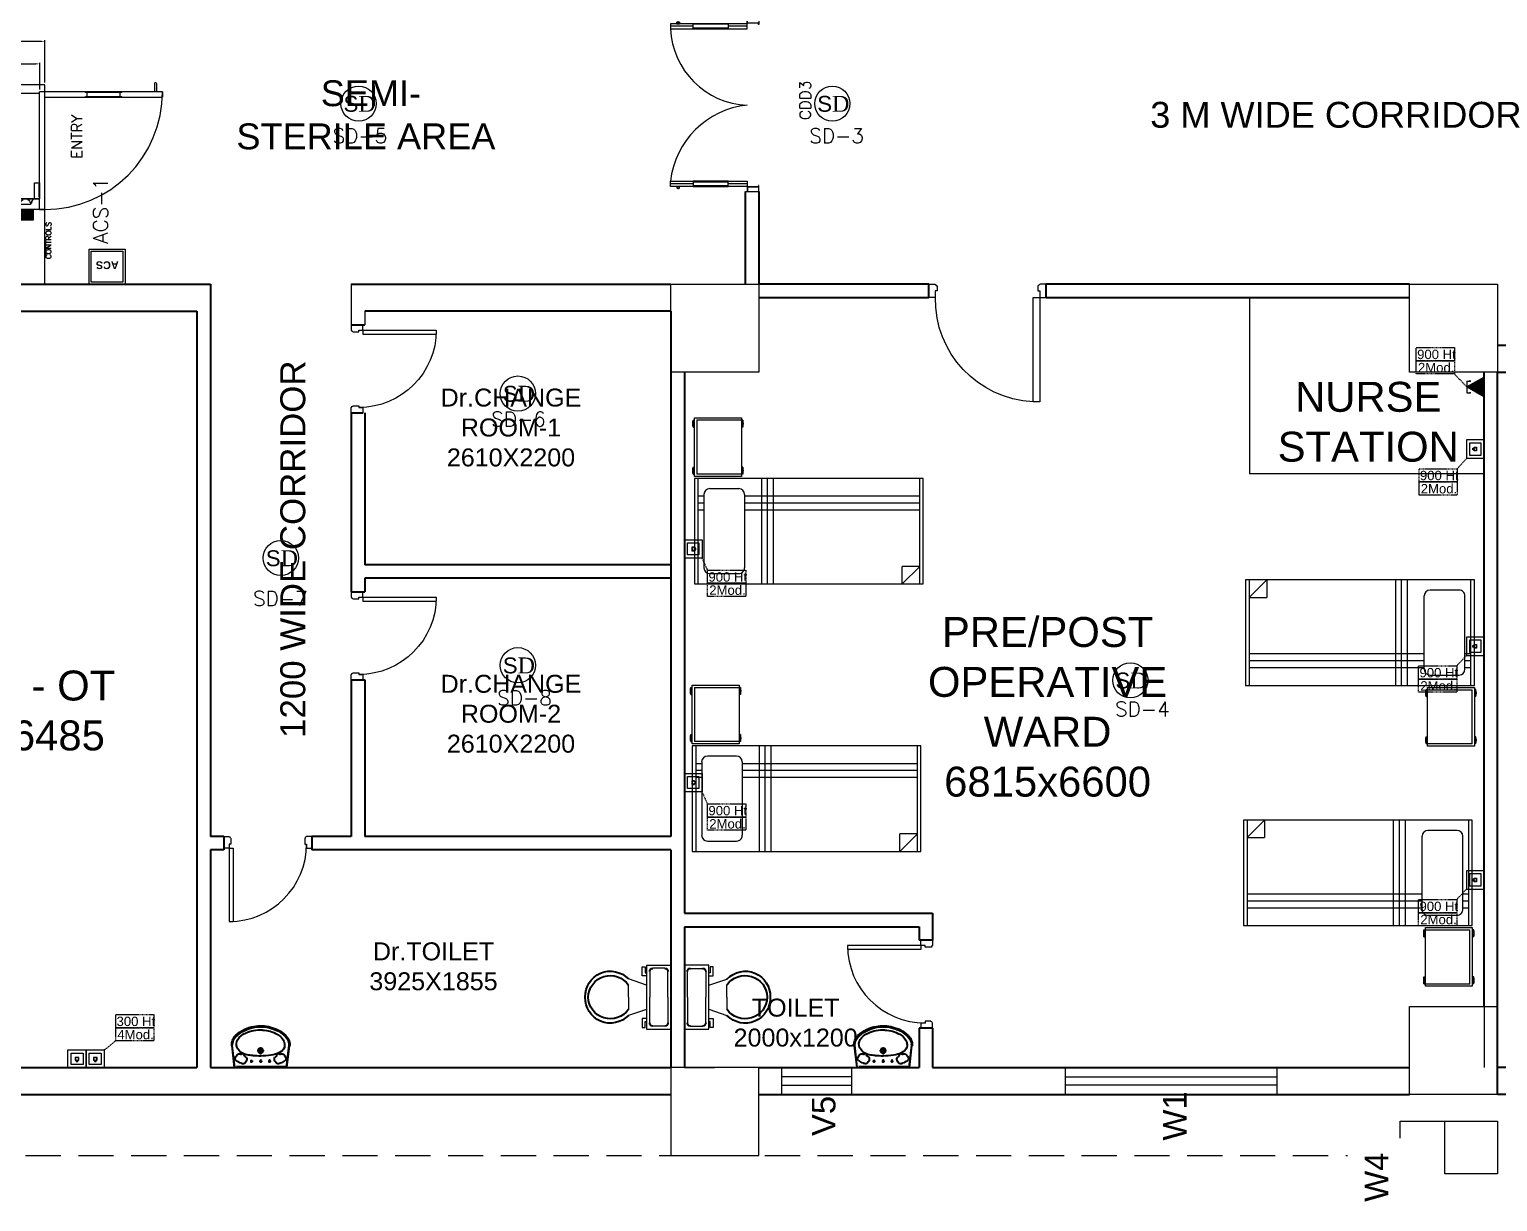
# Model space of a CAD drawing. Extents: x 3550807 to 4078732, y -628171 to -515859.
# Drawn here: x 3727909 to 3740422, y -539546 to -529556 of the extents above; entities that cross this region are included whole.
import ezdxf
from ezdxf.enums import TextEntityAlignment as Align

# ---------------------------------------------------------------- set-up
doc = ezdxf.new("R2010")
doc.units = 0
doc.header["$LTSCALE"] = 6
doc.header["$MEASUREMENT"] = 0
for name, pattern in [('1', [0]), ('CONTINU', [0]), ('DASHED2', [0.375, 0.25, -0.125]), ('HIDDEN', [0.375, 0.25, -0.125])]:
    doc.linetypes.add(name, pattern=pattern)
doc.layers.get('0').update_dxf_attribs({"linetype": 'CONTINUOUS'})
doc.layers.get('Defpoints').update_dxf_attribs({"linetype": 'CONTINUOUS'})
for name, color, linetype, lineweight in [('1200 Door', 144, 'CONTINUOUS', 5), ('Double Leaf Door', 4, 'CONTINUOUS', 18), ('FA-BELOW SMOKE DERECTOR', 1, 'CONTINUOUS', 25), ('WALL', 10, 'CONTINUOUS', 35)]:
    doc.layers.add(name, color=color, linetype=linetype, lineweight=lineweight)
for name, color, linetype in [('AIR SHOWER', 7, 'CONTINUOUS'), ('Chajja', 7, 'CONTINUOUS'), ('COL', 5, 'CONTINUOUS'), ('DIM', 7, 'CONTINUOUS'), ('DOOR', 44, 'CONTINUOUS'), ('ELE-TEL POINT', 4, 'CONTINUOUS'), ('ELE.LAN POINT', 3, 'CONTINUOUS'), ('FA-FIRE TEXT', 7, 'CONTINUOUS'), ('furniture', 33, 'CONTINUOUS'), ('JOINERY', 7, 'CONTINUOUS'), ('LV-ACS', 30, 'CONTINUOUS'), ('TEXT', 5, 'CONTINUOUS'), ('Window', 161, 'CONTINUOUS')]:
    doc.layers.add(name, color=color, linetype=linetype)
doc.layers.add('CFT_LOOPING', color=7, linetype='1', lineweight=0, true_color=0xd6d600)
doc.styles.add('ARIAL', font='arial.ttf')
doc.styles.add('PDF Times New Roman', font='times.ttf')
doc.styles.add('ROMANS', font='romans.shx')
doc.styles.get("Standard").update_dxf_attribs({"font": 'SIMPLEX'})
doc.dimstyles.new('BIGDFD', dxfattribs={"dimtxt": 8, "dimasz": 4, "dimexe": 1, "dimexo": 2, "dimtad": 1, "dimlfac": 10, "dimtxsty": 'Standard', "dimcen": 2.5, "dimclrd": 5, "dimclre": 3, "dimclrt": 1, "dimadec": 0, "dimazin": 0, "dimtfac": 1, "dimtmove": 0, "dimatfit": 3, "dimfxl": 0, "dimarcsym": 0})
doc.dimstyles.new('BIGDFD$0', dxfattribs={"dimtxt": 8, "dimasz": 4, "dimexe": 1, "dimexo": 2, "dimtad": 1, "dimlfac": 10, "dimtxsty": 'Standard', "dimcen": 2.5, "dimclrd": 5, "dimclre": 3, "dimclrt": 1, "dimadec": 0, "dimazin": 0, "dimtfac": 1, "dimtmove": 0, "dimatfit": 3, "dimfxl": 0, "dimarcsym": 0})

# ---------------------------------------------------------------- blocks, each defined once
blk = doc.blocks.new('1000')
at = {"layer": 'DOOR', "color": 8}
for p, q in [((0, -111, 0), (0, 0)), ((0, 0), (55, 0, 0)), ((945, 0, 0), (945, -2, 0)), ((1000, 0), (945, 0, 0)), ((1000, -111, 0), (1000, 0)), ((55, -111, 0), (0, -111, 0)), ((55, 0, 0), (55, -3, 0)), ((70, -55, 0), (55, -55, 0)), ((55, -55, 0), (55, -111, 0)), ((55, -111, 0), (55, -1001, 0)), ((111, -111, 0), (55, -111, 0)), ((70, -15, 0), (68, -15, 0)), ((70, -15, 0), (70, -55, 0)), ((111, -1001, 0), (111, -111, 0)), ((930, -15, 0), (930, -55, 0)), ((930, -15, 0), (932, -15, 0)), ((930, -55, 0), (945, -55, 0)), ((945, -55, 0), (945, -111, 0)), ((945, -111, 0), (1000, -111, 0)), ((55, -1001, 0), (111, -1001, 0))]:
    blk.add_line(p, q, dxfattribs=at)
for centre, major_axis, ratio, start_param, end_param in [((55, -15, 0), (-8.84, 8.84, 0), 1, 3.926897, 5.497693), ((71, -128, 0), (597, 637, 0), 0.999944, 3.940126, 5.484659), ((945, -15, 0), (-8.84, 8.84, 0), 1, -0.785492, 0.785304)]:
    blk.add_ellipse(centre, major_axis=major_axis, ratio=ratio, start_param=start_param, end_param=end_param, dxfattribs=at)
blk = doc.blocks.new('A$C45A5314D')
at = {"layer": 'furniture', "color": 8, "ltscale": 0.75}
for p, q in [((-1962, 946), (-1950, 946)), ((-1962, 946), (-1950, 946)), ((-1962, 946), (-1962, 887)), ((-1962, 944), (-1950, 944)), ((-1962, 943), (-1950, 943)), ((-1962, 941), (-1950, 941)), ((-1962, 939), (-1950, 939)), ((-1962, 936), (-1950, 936)), ((-1962, 932), (-1950, 932)), ((-1962, 927), (-1950, 927)), ((-1962, 921), (-1950, 921)), ((-1962, 913), (-1950, 913)), ((-1962, 907), (-1950, 907)), ((-1962, 902), (-1950, 902)), ((-1962, 898), (-1950, 898)), ((-1962, 895), (-1950, 895)), ((-1962, 892), (-1950, 892)), ((-1962, 891), (-1950, 891)), ((-1962, 889), (-1950, 889)), ((-1962, 888), (-1950, 888)), ((-1962, 887), (-1950, 887)), ((-1950, 967), (-1550, 967)), ((-1950, 467), (-1950, 967)), ((-1930, 948), (-1930, 487)), ((-1930, 948), (-1550, 948)), ((-1550, 967), (-1550, 467)), ((-1538, 946), (-1550, 946)), ((-1538, 946), (-1550, 946)), ((-1538, 944), (-1550, 944)), ((-1538, 943), (-1550, 943)), ((-1538, 941), (-1550, 941)), ((-1538, 939), (-1550, 939)), ((-1538, 936), (-1550, 936)), ((-1538, 932), (-1550, 932)), ((-1538, 927), (-1550, 927)), ((-1538, 921), (-1550, 921)), ((-1538, 913), (-1550, 913)), ((-1538, 907), (-1550, 907)), ((-1538, 902), (-1550, 902)), ((-1538, 898), (-1550, 898)), ((-1538, 895), (-1550, 895)), ((-1538, 892), (-1550, 892)), ((-1538, 891), (-1550, 891)), ((-1538, 889), (-1550, 889)), ((-1538, 888), (-1550, 888)), ((-1538, 887), (-1550, 887)), ((-1538, 946), (-1538, 887)), ((-1962, 545), (-1950, 545)), ((-1962, 545), (-1950, 545)), ((-1962, 545), (-1962, 486)), ((-1962, 543), (-1950, 543)), ((-1962, 542), (-1950, 542)), ((-1962, 540), (-1950, 540)), ((-1962, 538), (-1950, 538)), ((-1962, 535), (-1950, 535)), ((-1962, 531), (-1950, 531)), ((-1962, 526), (-1950, 526)), ((-1962, 520), (-1950, 520)), ((-1962, 512), (-1950, 512)), ((-1962, 506), (-1950, 506)), ((-1962, 501), (-1950, 501)), ((-1538, 545), (-1550, 545)), ((-1538, 545), (-1550, 545)), ((-1538, 543), (-1550, 543)), ((-1538, 542), (-1550, 542)), ((-1538, 540), (-1550, 540)), ((-1538, 538), (-1550, 538)), ((-1538, 535), (-1550, 535)), ((-1538, 531), (-1550, 531)), ((-1538, 526), (-1550, 526)), ((-1538, 520), (-1550, 520)), ((-1538, 512), (-1550, 512)), ((-1538, 506), (-1550, 506)), ((-1538, 501), (-1550, 501)), ((-1538, 545), (-1538, 486)), ((-1962, 497), (-1950, 497)), ((-1962, 494), (-1950, 494)), ((-1962, 491), (-1950, 491)), ((-1962, 490), (-1950, 490)), ((-1962, 488), (-1950, 488)), ((-1962, 487), (-1950, 487)), ((-1962, 486), (-1950, 486)), ((-1962, 486), (-1950, 486)), ((-1550, 467), (-1950, 467)), ((-1550, 487), (-1930, 487)), ((-1538, 497), (-1550, 497)), ((-1538, 494), (-1550, 494)), ((-1538, 491), (-1550, 491)), ((-1538, 490), (-1550, 490)), ((-1538, 488), (-1550, 488)), ((-1538, 487), (-1550, 487)), ((-1538, 486), (-1550, 486))]:
    blk.add_line(p, q, dxfattribs=at)
at = {"layer": 'furniture', "color": 8}
for p, q in [((0, 450), (-1950, 450)), ((-1950, 450), (-1950, -450)), ((-1920, 450), (-1920, -450)), ((-1377, -450), (-1377, 450)), ((-1327, -450), (-1327, 450)), ((-1277, -450), (-1277, 450)), ((-30, -450), (-30, 450)), ((0, -450), (0, 450)), ((-1920, 300), (-1869, 300)), ((-1869, 313), (-1869, -313)), ((-1572, 362), (-1820, 362)), ((-1523, 313), (-1523, -313)), ((-1523, 300), (-30, 300)), ((-1920, 241), (-1869, 241)), ((-1920, 182), (-1869, 182)), ((-1523, 241), (-30, 241)), ((-1523, 182), (-30, 182)), ((-1820, -362), (-1572, -362)), ((-180, -450), (-30, -300)), ((-180, -450), (-180, -300)), ((-30, -300), (-180, -300)), ((-1950, -450), (0, -450))]:
    blk.add_line(p, q, dxfattribs=at)
at = {"layer": 'furniture', "color": 8, "ltscale": 0.75}
for centre, start, end in [((-1876, 917), 161.0754, 198.9247), ((-1624, 917), 341.0754, 18.9247), ((-1876, 516), 161.0754, 198.9247), ((-1624, 516), 341.0754, 18.9247)]:
    blk.add_arc(centre, 91.1, start, end, dxfattribs=at)
at = {"layer": 'furniture', "color": 8}
for centre, start, end in [((-1820, 313), 90, 180), ((-1572, 313), 0, 90), ((-1820, -313), 180, 270), ((-1572, -313), 270, 0)]:
    blk.add_arc(centre, 49.2, start, end, dxfattribs=at)
blk = doc.blocks.new('750')
at = {"layer": 'DOOR', "color": 8}
for p, q in [((-50, 705), (-47.5, 705)), ((-35, 690), (-35, 692.5)), ((-50, 45), (-47.5, 45)), ((-35, 60), (-35, 57.5)), ((50, 45), (50, 80)), ((50, 80), (675, 80)), ((50, 45), (675, 45)), ((675, 45), (675, 80))]:
    blk.add_line(p, q, dxfattribs=at)
for points in [[(15, 690), (15, 705), (50, 705), (50, 750), (-50, 750), (-50, 705)], [(-35, 690), (15, 690)], [(15, 60), (15, 45), (50, 45), (50, 0), (-50, 0), (-50, 45)], [(-35, 60), (15, 60)]]:
    blk.add_lwpolyline(points, dxfattribs=at)
for centre, radius, start, end in [((-35, 705), 12.5, 180, 270), ((15, 45), 660, 0, 90), ((-35, 45), 12.5, 90, 180)]:
    blk.add_arc(centre, radius, start, end, dxfattribs=at)
blk = doc.blocks.new('1800x80')
at = {"layer": 'Double Leaf Door'}
for points in [[(101770, -25418), (101775, -25418), (101775, -25121), (101770, -25121)], [(101814, -25121), (101809, -25121), (101809, -25418), (101814, -25418)], [(103113, -25121), (103118, -25121), (103118, -25418), (103113, -25418)], [(103157, -25418), (103152, -25418), (103152, -25121), (103157, -25121)]]:
    blk.add_hatch(color=6, dxfattribs=at).paths.add_polyline_path(points)
at = {"layer": 'Double Leaf Door', "color": 8}
for p, q in [((101756, -24985), (101756, -25003)), ((101770, -24983), (101758, -24983)), ((101758, -25005), (101770, -25005)), ((101770, -25582), (101770, -24928)), ((101770, -24928), (101814, -24928)), ((101770, -24983), (101770, -25005)), ((101792, -25121), (101792, -24928)), ((101814, -24928), (101814, -25582)), ((103157, -24928), (103113, -24928)), ((103113, -24928), (103113, -25582)), ((103135, -25121), (103135, -24928)), ((103157, -25582), (103157, -24928)), ((103157, -24983), (103169, -24983)), ((103157, -24983), (103157, -25005)), ((103169, -25005), (103157, -25005)), ((103171, -24985), (103171, -25003)), ((101792, -25582), (101792, -25418)), ((103135, -25582), (103135, -25418)), ((101726, -25582), (101726, -25682)), ((101766, -25582), (101726, -25582)), ((101728, -25584), (101728, -25680)), ((101764, -25584), (101728, -25584)), ((101764, -25679), (101764, -25584)), ((101766, -25677), (101766, -25582)), ((101814, -25582), (101770, -25582)), ((103113, -25582), (103157, -25582)), ((103161, -25677), (103161, -25582)), ((103161, -25582), (103201, -25582)), ((103163, -25679), (103163, -25584)), ((103163, -25584), (103199, -25584)), ((103199, -25584), (103199, -25680)), ((103201, -25582), (103201, -25682)), ((101726, -25682), (101766, -25682)), ((101728, -25680), (101766, -25680)), ((101776, -25679), (101764, -25679)), ((101778, -25677), (101766, -25677)), ((101766, -25680), (101776, -25680)), ((101766, -25682), (101778, -25682)), ((101776, -25680), (101776, -25679)), ((101778, -25682), (101778, -25677)), ((103149, -25682), (103149, -25677)), ((103149, -25677), (103161, -25677)), ((103161, -25682), (103149, -25682)), ((103151, -25680), (103151, -25679)), ((103151, -25679), (103163, -25679)), ((103161, -25680), (103151, -25680)), ((103199, -25680), (103161, -25680)), ((103201, -25682), (103161, -25682))]:
    blk.add_line(p, q, dxfattribs=at)
at = {"layer": 'Double Leaf Door', "color": 6}
for p, q in [((101814, -25121), (101770, -25121)), ((101770, -25121), (101770, -25418)), ((101775, -25418), (101775, -25121)), ((101809, -25418), (101809, -25121)), ((101814, -25418), (101814, -25121)), ((103113, -25418), (103113, -25121)), ((103113, -25121), (103157, -25121)), ((103118, -25418), (103118, -25121)), ((103152, -25418), (103152, -25121)), ((103157, -25121), (103157, -25418)), ((101770, -25418), (101814, -25418)), ((103157, -25418), (103113, -25418))]:
    blk.add_line(p, q, dxfattribs=at)
at = {"layer": 'Double Leaf Door', "color": 6, "ltscale": 100}
for p, q in [((101809, -25121), (101809, -25418)), ((103118, -25121), (103118, -25418))]:
    blk.add_line(p, q, dxfattribs=at)
at = {"layer": 'Double Leaf Door', "color": 6}
for points in [[(101770, -25121), (101770, -25418), (101775, -25418), (101775, -25121), (101770, -25121)], [(101814, -25121), (101814, -25418), (101809, -25418), (101809, -25121), (101814, -25121)], [(103113, -25121), (103113, -25418), (103118, -25418), (103118, -25121), (103113, -25121)], [(103157, -25121), (103157, -25418), (103152, -25418), (103152, -25121), (103157, -25121)]]:
    blk.add_lwpolyline(points, dxfattribs=at)
at = {"layer": 'Double Leaf Door', "ltscale": 5000}
for points in [[(101770, -25121), (101770, -25418), (101775, -25418), (101775, -25121), (101770, -25121)], [(103157, -25121), (103157, -25418), (103152, -25418), (103152, -25121), (103157, -25121)]]:
    blk.add_lwpolyline(points, dxfattribs=at)
at = {"layer": 'Double Leaf Door', "color": 8}
for centre, radius, start, end in [((101756, -24994), 3.72, 90, 270), ((101758, -24985), 1.98, 90, 180), ((101758, -25003), 1.98, 180, 270), ((101732, -25659), 736, 6.0142, 83.5863), ((103143, -25607), 680, 92.5046, 177.8949), ((103169, -24985), 1.98, 0, 90), ((103169, -25003), 1.98, 270, 0), ((103171, -24994), 3.72, 270, 90)]:
    blk.add_arc(centre, radius, start, end, dxfattribs=at)
blk = doc.blocks.new('*D24')
at = {"layer": 'AIR SHOWER', "color": 3, "lineweight": -2, "transparency": 16777216}
for p, q in [((72.8, 197.7), (72.8, 215.6)), ((162.8, 197.7), (162.8, 215.6))]:
    blk.add_line(p, q, dxfattribs=at)
at = {"layer": 'AIR SHOWER', "color": 5, "lineweight": -2, "transparency": 16777216}
blk.add_line((76.8, 214.6), (158.8, 214.6), dxfattribs=at)
at = {"layer": 'AIR SHOWER', "color": 5, "linetype": 'ByBlock', "transparency": 16777216}
for points in [[(76.8, 215.3), (76.8, 214), (72.8, 214.6)], [(158.8, 214), (158.8, 215.3), (162.8, 214.6)]]:
    blk.add_solid(points, dxfattribs=at)
at = {"layer": 'Defpoints', "color": 0, "linetype": 'ByBlock', "transparency": 16777216}
for p in [(162.8, 214.6), (72.8, 195.7), (162.8, 195.7)]:
    blk.add_point(p, dxfattribs=at)
at = {"layer": 'AIR SHOWER', "color": 1, "linetype": 'ByBlock', "transparency": 16777216, "insert": (130.4, 219.3), "char_height": 8, "attachment_point": 5}
blk.add_mtext('W1:900', dxfattribs=at)
blk = doc.blocks.new('*D25')
at = {"layer": 'AIR SHOWER', "color": 3, "lineweight": -2, "transparency": 16777216}
for p, q in [((0, 202.2), (0, 230.1)), ((170, 202.2), (170, 230.1))]:
    blk.add_line(p, q, dxfattribs=at)
at = {"layer": 'AIR SHOWER', "color": 5, "lineweight": -2, "transparency": 16777216}
blk.add_line((166, 229.1), (4, 229.1), dxfattribs=at)
at = {"layer": 'AIR SHOWER', "color": 5, "linetype": 'ByBlock', "transparency": 16777216}
for points in [[(4, 229.7), (4, 228.4), (0, 229.1)], [(166, 228.4), (166, 229.7), (170, 229.1)]]:
    blk.add_solid(points, dxfattribs=at)
at = {"layer": 'Defpoints', "color": 0, "linetype": 'ByBlock', "transparency": 16777216}
for p in [(0, 229.1), (0, 200.2), (170, 200.2)]:
    blk.add_point(p, dxfattribs=at)
at = {"layer": 'AIR SHOWER', "color": 1, "linetype": 'ByBlock', "transparency": 16777216, "insert": (115.3, 233.7), "char_height": 8, "attachment_point": 5}
blk.add_mtext('W:1700', dxfattribs=at)
blk = doc.blocks.new('nolllw new')
for p, q in [((-139, 14), (-138, 15)), ((-124, 16), (-137, 16)), ((-123, 15), (-107, -15)), ((-113, 14), (-3, 14)), ((8, 15), (-8, -15)), ((9, 16), (22, 16)), ((23, 14), (23, 16)), ((23, 14), (23, 15)), ((-100, -16), (-106, -16)), ((-15, -16), (-9, -16))]:
    blk.add_line(p, q)
at = {"color": 19}
for p, q in [((-124, 16), (-58, 16)), ((9, 16), (-58, 16)), ((-100, -34), (-15, -34))]:
    blk.add_line(p, q, dxfattribs=at)
at = {"color": 1}
for p, q in [((-75, 15), (-75, 11)), ((-41, 15), (-41, 11)), ((-100, -27), (-100, -34)), ((-15, -27), (-15, -34))]:
    blk.add_line(p, q, dxfattribs=at)
at = {"color": 3}
for p, q in [((-113, -5), (-113, -13)), ((-110, -16), (-110, -16)), ((-109, -17), (-101, -34)), ((-100, -34), (-100, -34)), ((-15, -34), (-15, -34)), ((-7, -17), (-14, -34)), ((-6, -16), (-5, -16)), ((-2, -5), (-2, -13))]:
    blk.add_line(p, q, dxfattribs=at)
for centre, radius, start, end in [((-137, 15), 1, 90, 159.381), ((-124, 15), 1, 27.8597, 90), ((9, 15), 1, 90, 152.1403), ((22, 15), 1, 20.619, 90), ((-106, -15), 1, 207.8597, 270), ((-100, -15), 1, 270, 343.3261), ((-61, -27), 40.2, 161.5212, 163.3261), ((-54, -27), 40.2, 16.6739, 18.4788), ((-15, -15), 1, 196.6739, 270), ((-9, -15), 1, 270, 332.1403)]:
    blk.add_arc(centre, radius, start, end)
at = {"color": 1}
for centre, radius, start, end in [((-61, -27), 39.2, 111.5891, 180), ((-74, 15), 0.396, 106.6984, 167.5275), ((-76, 11), 1, 291.5891, 0), ((-41, 15), 0.396, 12.4725, 73.3016), ((-40, 11), 1, 180, 248.4109), ((-54, -27), 39.2, 0, 68.4109)]:
    blk.add_arc(centre, radius, start, end, dxfattribs=at)
at = {"color": 3}
for centre, radius, start, end in [((-110, -13), 3, 180, 270), ((-110, -17), 1, 24.7129, 90), ((-100, -34), 0.5, 204.7129, 270), ((-15, -34), 0.5, 270, 335.2871), ((-6, -17), 1, 90, 155.2871), ((-5, -13), 3, 270, 0)]:
    blk.add_arc(centre, radius, start, end, dxfattribs=at)
blk = doc.blocks.new('*D26')
at = {"layer": 'AIR SHOWER', "color": 3, "lineweight": -2, "transparency": 16777216}
for p, q in [((172, 200.2), (208, 200.2)), ((172, 100.2), (208, 100.2))]:
    blk.add_line(p, q, dxfattribs=at)
at = {"layer": 'AIR SHOWER', "color": 5, "lineweight": -2, "transparency": 16777216}
blk.add_line((207, 104.2), (207, 196.2), dxfattribs=at)
at = {"layer": 'AIR SHOWER', "color": 5, "linetype": 'ByBlock', "transparency": 16777216}
for points in [[(207.7, 196.2), (206.4, 196.2), (207, 200.2)], [(206.4, 104.2), (207.7, 104.2), (207, 100.2)]]:
    blk.add_solid(points, dxfattribs=at)
at = {"layer": 'Defpoints', "color": 0, "linetype": 'ByBlock', "transparency": 16777216}
for p in [(170, 200.2), (207, 200.2), (170, 100.2)]:
    blk.add_point(p, dxfattribs=at)
at = {"layer": 'AIR SHOWER', "color": 1, "linetype": 'ByBlock', "transparency": 16777216, "insert": (202.4, 155.3), "char_height": 8, "attachment_point": 5, "rotation": 90}
blk.add_mtext('D:1000', dxfattribs=at)
blk = doc.blocks.new('*D27')
at = {"layer": 'AIR SHOWER', "color": 3, "lineweight": -2, "transparency": 16777216}
for p, q in [((166, 195.7), (188.8, 195.7)), ((166, 104.7), (188.8, 104.7))]:
    blk.add_line(p, q, dxfattribs=at)
at = {"layer": 'AIR SHOWER', "color": 5, "lineweight": -2, "transparency": 16777216}
blk.add_line((187.8, 191.7), (187.8, 108.7), dxfattribs=at)
at = {"layer": 'AIR SHOWER', "color": 5, "linetype": 'ByBlock', "transparency": 16777216}
for points in [[(188.5, 191.7), (187.2, 191.7), (187.8, 195.7)], [(187.2, 108.7), (188.5, 108.7), (187.8, 104.7)]]:
    blk.add_solid(points, dxfattribs=at)
at = {"layer": 'Defpoints', "color": 0, "linetype": 'ByBlock', "transparency": 16777216}
for p in [(164, 195.7), (164, 104.7), (187.8, 104.7)]:
    blk.add_point(p, dxfattribs=at)
at = {"layer": 'AIR SHOWER', "color": 1, "linetype": 'ByBlock', "transparency": 16777216, "insert": (183.2, 150.2), "char_height": 8, "attachment_point": 5, "rotation": 90}
blk.add_mtext('D1:910', dxfattribs=at)
blk = doc.blocks.new('rhej')
at = {"color": 8, "lineweight": 25}
for p, q in [((272, 189), (272, 266)), ((272, 266), (298, 266)), ((298, 266), (298, 215)), ((310, 279), (310, -264)), ((517, 279), (310, 279)), ((466, 254), (362, 254)), ((517, 8), (517, 279)), ((310, 111), (155, 163)), ((310, 189), (272, 189)), ((298, 215), (310, 215)), ((336, 228), (336, 8)), ((491, 8), (491, 228)), ((155, 8), (155, 111)), ((155, 8), (155, -96)), ((336, -212), (336, 8)), ((491, 8), (491, -212)), ((517, -264), (517, 8)), ((310, -96), (155, -147)), ((272, -173), (272, -251)), ((310, -173), (272, -173)), ((298, -251), (298, -199)), ((298, -199), (310, -199)), ((466, -238), (362, -238)), ((272, -251), (298, -251)), ((310, -264), (517, -264))]:
    blk.add_line(p, q, dxfattribs=at)
at = {"color": 8, "extrusion": (0, 0, -1)}
for centre, major_axis, start_param, end_param in [((359, 231), (-16.2, -16.2), 0.643501, 2.498091), ((469, 231), (16.2, -16.2), 3.785094, 5.639684), ((0, 16), (151, -151), 2.319632, 4.738539), ((1, 2), (-134, -134), 0.814663, 3.31238), ((0, 0), (-151, -151), 4.686239, 7.105146), ((1, 13), (-134, -134), 4.541602, 7.039318), ((359, -215), (-16.2, -16.2), -0.927295, 0.927295), ((469, -215), (16.2, -16.2), 5.35589, 7.21048)]:
    blk.add_ellipse(centre, major_axis=major_axis, ratio=1, start_param=start_param, end_param=end_param, dxfattribs=at)
blk = doc.blocks.new('u46')
at = {"color": 8, "lineweight": 25}
for p, q in [((-10, 228), (175, 249)), ((-10, 220), (181, 242)), ((-1, -209), (1, 209)), ((57, 81), (29, 81)), ((62, 2), (29, 2)), ((44, 93), (44, 67)), ((44, 14), (44, -13)), ((163, 3), (102, 3)), ((133, -27), (133, 33)), ((62, -73), (29, -73)), ((44, -61), (44, -87)), ((-10, -216), (181, -238)), ((-10, -224), (175, -245))]:
    blk.add_line(p, q, dxfattribs=at)
at = {"color": 8, "extrusion": (0, 0, -1)}
for centre, major_axis, start_param, end_param in [((188, 150), (0, 99.5), -0.132539, 0.848731), ((56, 154), (0, 34), 4.33982, 5.202657), ((65, 170), (0.3, 49.2), 3.359735, 4.09512), ((145, 128), (1, 126), -1.238036, -0.892193), ((66, 199), (0, 20.7), -1.101507, 0.481509), ((62, 153), (0, 31.9), 2.620328, 3.422401), ((57, 163), (-0.3, 56.9), 0.324902, 0.965135), ((104, 118), (-0.2, 26.8), -1.278641, -0.487266), ((96, 136), (0, 7.39), -0.727724, 1.373337), ((208, 103), (0, 110), -1.431017, -0.436146), ((110, 167), (-6.08, 6.08), 4.867594, 6.265028), ((110, 165), (5.47, 5.47), 2.097053, 3.541809), ((90, 185), (0, 17.9), 0.880684, 2.260744), ((190, 138), (0, 70.9), -0.405199, 0.56573), ((186, 148), (0.1, 94.4), -0.049658, 0.838116), ((154, 79), (0, 140), 0.557563, 1.193786), ((57, 20), (0, 275), 0.806541, 1.180915), ((50, 14), (0, 294), 0.809856, 1.41441), ((13, 7), (0, 298), 1.141495, 1.637774), ((44, 81), (0.02, 6.43), 3.139035, 9.42222), ((44, 2), (0.08, 6.43), 3.12883, 9.412015), ((820, -1), (0, 732), -1.56667, -1.474079), ((888, 37), (1, 801), 4.558159, 4.668067), ((387, 48), (0, 296), -1.495794, -1.328336), ((133, 3), (0, 21.6), 3.141254, 9.424439), ((133, 3), (-0.1, 15.5), 3.145308, 9.428493), ((133, 3), (0, 10.9), 3.142047372431534, 9.42523267961112), ((35, 3), (0, 303), 1.155365, 1.952189), ((72, -2), (0, 274), 1.346594, 1.865175), ((65, -164), (0.1, 49.2), -0.960797, -0.225412), ((44, -73), (0.02, 6.43), 3.139035, 9.42222), ((62, -147), (-0.1, 31.9), -0.276767, 0.525307), ((104, -111), (0.2, 26.8), 3.628858, 4.420234), ((263, -74), (0, 167), 4.181112, 4.641559), ((56, -13), (0, 287), 1.808981, 2.322804), ((62, -11), (0, 247), 1.579809, 2.112792), ((124, -52), (0, 200), 1.868215, 2.281789), ((56, -148), (0, 34), 4.222121, 5.084958), ((145, -122), (0, 126), 4.027191, 4.373034), ((66, -193), (0, 20.7), 2.661884, 4.2449), ((57, -157), (0.3, 56.9), 2.176458, 2.816691), ((97, -128), (-0.03, 8.55), 1.455188, 3.796569), ((110, -161), (-6.08, 6.08), 4.730546, 6.12798), ((111, -159), (6.17, 6.17), 4.354779, 6.027124), ((90, -178), (0, 17.9), 0.880848, 2.260908), ((193, -126), (0, 80.1), 3.554495, 4.299548), ((181, -107), (0, 94.7), 2.890537, 3.362984), ((185, -162), (-0.1, 83.2), 2.850118, 3.264751), ((188, -160), (0, 78.1), 2.562376, 3.231693), ((163, -80), (0, 126), 2.054055, 2.802751), ((187, -138), (0, 106), 2.310552, 2.942572), ((172, -117), (0, 123), 2.127435, 2.640092)]:
    blk.add_ellipse(centre, major_axis=major_axis, ratio=1, start_param=start_param, end_param=end_param, dxfattribs=at)
blk = doc.blocks.new('Voice')
at = {"layer": 'ELE.LAN POINT', "color": 6}
for points in [[(0, -32), (128, -32), (128, 92), (0, 92)], [(22, -10), (106, -10), (106, 70), (22, 70)], [(77, 21), (70, 21), (70, 12), (58, 12), (58, 21), (51, 21), (51, 39), (77, 39)], [(76, 23), (68, 23), (68, 13), (59, 13), (59, 23), (52, 23), (52, 37), (76, 37)]]:
    blk.add_lwpolyline(points, close=True, dxfattribs=at)
blk = doc.blocks.new('tel')
at = {"layer": 'ELE-TEL POINT', "ltscale": 30}
h = blk.add_hatch(dxfattribs=at)
h.set_pattern_fill('ANSI31', color=4, scale=19.025387, style=0)
h.set_pattern_definition([(45, (-98.626, 0.184), (-42.7132, 42.7132), [])])
h.paths.add_polyline_path([(-99, 0), (840, 1654), (1778, -3)])
at = {"layer": 'ELE-TEL POINT', "color": 4, "ltscale": 30}
for p, q in [((-99, 0), (840, 1654)), ((840, 1654), (1778, -3)), ((1778, -3), (-99, 0))]:
    blk.add_line(p, q, dxfattribs=at)
at = {"layer": 'ELE-TEL POINT', "color": 4, "ltscale": 12}
for p, q in [((276, 1648), (275, 1398)), ((1404, 1646), (1403, 1396))]:
    blk.add_line(p, q, dxfattribs=at)
at = {"layer": 'ELE-TEL POINT', "color": 4, "linetype": 'Continuous', "ltscale": 12}
blk.add_line((276, 1648), (1404, 1646), dxfattribs=at)
at = {"layer": 'ELE-TEL POINT', "color": 4, "ltscale": 30, "const_width": 95.1}
for points in [[(227, 1363, 1), (323, 1363, 1)], [(1355, 1361, 1), (1451, 1361, 1)]]:
    blk.add_lwpolyline(points, format="xyb", close=True, dxfattribs=at)
blk = doc.blocks.new('SMOKE DETECTOR')
at = {"layer": 'FA-BELOW SMOKE DERECTOR', "color": 7}
blk.add_circle((931029, -118294), 166, dxfattribs=at)
at = {"layer": 'FA-BELOW SMOKE DERECTOR', "insert": (930887, -118373), "char_height": 150, "attachment_point": 7, "style": 'PDF Times New Roman'}
blk.add_mtext('{\\fArial|b0|i0|c0|p34;S}D', dxfattribs=at)
blk = doc.blocks.new('ACS')
at = {"layer": 'LV-ACS'}
for points in [[(-346, 0), (346, 0), (346, -681), (-346, -681)], [(-306, -40), (306, -40), (306, -641), (-306, -641)]]:
    blk.add_lwpolyline(points, close=True, dxfattribs=at)
at = {"layer": 'LV-ACS', "color": 0, "insert": (-224, -295), "char_height": 150, "width": 1536.56, "attachment_point": 1}
blk.add_mtext('{\\fArial|b1|i0|c0|p34;ACS}', dxfattribs=at)
blk = doc.blocks.new('AIR SHOWER')
at = {"layer": 'AIR SHOWER'}
h = blk.add_hatch(dxfattribs=at)
h.set_pattern_fill('ANSI37', color=8, scale=0.24, angle=180, style=0)
h.set_pattern_definition([(45, (-36516.70436, 5170.6153), (-0.538815367, 0.538815367), []), (135, (-36516.70436, 5170.6153), (-0.538815367, -0.538815367), [])])
h.paths.add_polyline_path([(63.7649, 110.1138), (54.9235, 110.1138), (54.9235, 189.8012), (63.7649, 189.8012)])
h = blk.add_hatch(dxfattribs=at)
h.set_pattern_fill('ANSI37', color=8, scale=0.24, angle=180, style=0)
h.set_pattern_definition([(45, (-52704.6564, 3586.6221), (-0.538815367, 0.538815367), []), (135, (-52704.6564, 3586.6221), (-0.538815367, -0.538815367), [])])
h.paths.add_polyline_path([(54.9235, 189.5272), (63.7649, 189.5272), (63.7649, 182.3028), (54.9235, 182.3028)])
at = {"layer": 'AIR SHOWER', "color": 8}
for p, q in [((159.5, 200.2351), (159.5, 300.4701)), ((164, 300.4701), (159.5, 300.4701)), ((164, 300.4701), (164, 200.2351)), ((171.05, 295.4201), (164, 295.4201)), ((171.05, 293.5201), (164, 293.5201)), ((159.5, 265.8021), (160.1, 265.8021)), ((160.1, 234.8021), (160.1, 265.8021)), ((160.1, 264.3021), (163.4, 264.3021)), ((163.4, 265.8021), (163.4, 234.8021)), ((163.4, 265.8021), (164, 265.8021)), ((159.5, 234.8021), (160.1, 234.8021)), ((160.1, 236.3021), (163.4, 236.3021)), ((163.4, 234.8021), (164, 234.8021)), ((0, 100.2351), (0, 200.2351)), ((0, 200.2351), (170, 200.2351)), ((63.7649, 200.2351), (63.7649, 195.7351)), ((63.7649, 100.2351), (63.7649, 200.2351)), ((164, 200.2351), (164, 195.7351)), ((170, 100.2351), (170, 200.2351)), ((170, 100.2351), (170, 200.2351)), ((63.7649, 195.7351), (164, 195.7351)), ((72.7649, 195.7351), (164, 195.7351)), ((72.7649, 195.7351), (72.7649, 104.7351)), ((162.7649, 195.7351), (162.7649, 104.7351)), ((162.7649, 195.7351), (162.7649, 104.7351)), ((54.9235, 165.7555), (36.841, 131.8309)), ((54.9235, 131.8309), (36.841, 165.7555)), ((0, 100.2351), (170, 100.2351)), ((63.7649, 104.7351), (164, 104.7351)), ((63.7649, 104.7351), (63.7649, 100.2351)), ((159.5, 100.2351), (159.5, 0)), ((164, 100.2351), (164, 104.7351)), ((164, 0), (164, 100.2351)), ((159.5, 65.6681), (160.1, 65.6681)), ((160.1, 65.6681), (160.1, 34.6681)), ((160.1, 64.1681), (163.4, 64.1681)), ((163.4, 34.6681), (163.4, 65.6681)), ((163.4, 65.6681), (164, 65.6681)), ((159.5, 34.6681), (160.1, 34.6681)), ((160.1, 36.1681), (163.4, 36.1681)), ((163.4, 34.6681), (164, 34.6681)), ((164, 0), (159.5, 0)), ((171.05, 6.95), (164, 6.95)), ((171.05, 5.05), (164, 5.05))]:
    blk.add_line(p, q, dxfattribs=at)
for points in [[(63.7649, 190.0987), (54.9235, 190.0987), (54.9235, 110.1138), (63.7649, 110.1138)], [(86.4277, 195.7351), (72.7649, 195.7351), (72.7649, 191.2865), (86.4277, 191.2865)], [(74.6432, 195.334), (85.2425, 195.334), (85.2425, 195.7351), (74.6432, 195.7351)], [(54.9235, 165.7555), (36.841, 165.7555), (36.841, 131.8309), (54.9235, 131.8309)], [(36.841, 162.4912), (13.6037, 162.4912), (13.6037, 133.8537), (36.841, 133.8537)], [(22.7846, 100.2351), (32.79, 100.2351), (32.79, 100.2351), (22.7846, 100.2351)], [(22.7846, 100.2351), (34.2228, 100.2351), (34.2228, 99.8821), (22.7846, 99.8821)], [(38.3459, 100.2351), (39.8996, 100.2351), (39.8996, 99.8823), (38.3459, 99.8823)], [(86.4277, 104.7351), (72.7649, 104.7351), (72.7649, 109.1836), (86.4277, 109.1836)], [(74.6432, 105.1361), (85.2425, 105.1361), (85.2425, 104.7351), (74.6432, 104.7351)]]:
    blk.add_lwpolyline(points, close=True, dxfattribs=at)
at = {"layer": 'AIR SHOWER', "color": 8, "lineweight": 0}
for centre, start, end in [((164, 200.2351), 90, 180), ((164, 100.2351), 180, 270)]:
    blk.add_arc(centre, 100.2351, start, end, dxfattribs=at)
at = {"layer": 'AIR SHOWER', "color": 8}
for centre in [(171.05, 294.4701), (171.05, 6)]:
    blk.add_arc(centre, 0.95, 270, 90, dxfattribs=at)
at = {"layer": 'AIR SHOWER', "color": 8, "xscale": -0.1, "yscale": 0.1, "zscale": 0.1}
for p, rotation in [((164.3039, 177.8504), 89.99999999999997), ((71.3723, 172.6198), 269.9999999999856), ((164.3039, 127.8504), 89.99999999999997), ((71.3723, 122.6198), 269.9999999999856)]:
    blk.add_blockref('nolllw new', p, dxfattribs=dict(at, rotation=rotation))
at = {"layer": 'AIR SHOWER', "color": 8}
for s, height, p in [('EXIT', 9.14932, (105.2922, 244.8428)), ('BLOWER', 4.57466, (21.8029, 145.8279)), ('AIR SHOWER', 9.14932, (82.7486, 148.4504)), ('CONTROLS', 4.57466, (21.5589, 94.8755)), ('ENTRY', 9.14932, (107.2005, 68.4017))]:
    blk.add_text(s, height=height, dxfattribs=at).set_placement(p)
for base, p1, p2, angle, text, dimstyle, picture, middle in [((0, 229.071), (170, 200.2351), (0, 200.2351), 180, 'W:1700', 'BIGDFD', '*D25', (115.3408, 229.071)), ((162.7649, 214.648), (72.7649, 195.7351), (162.7649, 195.7351), 180, 'W1:900', 'BIGDFD', '*D24', (130.4357, 214.648)), ((207.0183, 200.2351), (170, 100.2351), (170, 200.2351), 90, 'D:<>', 'BIGDFD$0', '*D26', (207.0183, 155.2726))]:
    dim = blk.add_linear_dim(base=base, p1=p1, p2=p2, angle=angle, text=text, dimstyle=dimstyle, dxfattribs=at)
    dim.commit()
    dim.dimension.update_dxf_attribs({"geometry": picture, "text_midpoint": middle, "dimtype": 160})
dim = blk.add_linear_dim(base=(187.8331, 104.7351), p1=(164, 195.7351), p2=(164, 104.7351), angle=90, text='D1:<>', dimstyle='BIGDFD$0', dxfattribs=at)
dim.commit()
dim.dimension.update_dxf_attribs({"geometry": '*D27', "text_midpoint": (183.2081, 150.2351)})
blk = doc.blocks.new('1232')
at = {"layer": 'Chajja', "color": 8, "linetype": 'ByBlock'}
for p, q in [((-4580, -975), (-4200, -975)), ((-4580, -1119.8), (-4580, -975))]:
    blk.add_line(p, q, dxfattribs=at)
at = {"layer": 'Chajja', "color": 8, "linetype": 'HIDDEN', "ltscale": 200}
blk.add_line((-27545, -1269.8), (-5030, -1269.8), dxfattribs=at)
at = {"layer": 'COL', "color": 8}
for points in [[(-10795, 6155.2), (-10045, 6155.2), (-10045, 5405.2), (-10795, 5405.2)], [(-3750, 0), (-3750, -750), (-4500, -750), (-4500, 0)], [(-10045, -519.8), (-10795, -519.8), (-10795, -1269.8), (-10045, -1269.8)], [(-4200, -1425), (-4200, -975), (-3750, -975), (-3750, -1425)]]:
    blk.add_lwpolyline(points, close=True, dxfattribs=at)
at = {"layer": 'COL', "color": 8, "elevation": 0}
blk.add_lwpolyline([(-4500, 6155.2), (-3750, 6155.2), (-3750, 5405.2), (-4500, 5405.2)], close=True, dxfattribs=at)
at = {"layer": 'furniture', "color": 8, "linetype": 'Continuous'}
for p in [(-5865, 6040.2), (-3865, 4540.2)]:
    blk.add_line(p, (-5865, 4540.2), dxfattribs=at)
at = {"layer": 'WALL', "color": 8, "linetype": 'ByBlock'}
for p, q in [((-10160, 6155.2), (-10160, 6945.2)), ((-10045, 6945.2), (-10045, 6155.2)), ((-16755, 6155.2), (-14720, 6155.2)), ((-14720, 6155.2), (-14720, 1450.2)), ((-13520, 6155.2), (-10795, 6155.2)), ((-8597.6, 6155.2, 0), (-10045, 6155.2)), ((-8597.6, 6040.2, 0), (-8597.6, 6155.2, 0)), ((-7597.6, 6040.2, 0), (-7597.6, 6155.2, 0)), ((-4500, 6155.2, 0), (-7597.6, 6155.2, 0)), ((-8597.6, 6040.2, 0), (-10045, 6040.2)), ((-4500, 6040.2, 0), (-7597.6, 6040.2, 0)), ((-16755, 5925.2), (-14835, 5925.2)), ((-14835, 5925.2), (-14835, -519.8)), ((-10795, 5925.2), (-13405, 5925.2)), ((-10795, 5925.2), (-10795, 1450.2)), ((-13520, 5810), (-13405, 5810)), ((-3000, 5635), (-3750, 5635)), ((-10680, 5405.2), (-10680, 795.2)), ((-3865, 0), (-3865, 5405.2)), ((-3750, -749.8), (-3750, 5405.2)), ((-3000, 5405), (-3750, 5405)), ((-13520, 5060.2), (-13520, 3535)), ((-13520, 5060.2), (-13417, 5060.2)), ((-13405, 5060.2), (-13405, 3765.2)), ((-10795, 3765.2), (-13405, 3765.2)), ((-13405, 3650.2), (-13405, 3535)), ((-10795, 3650.2), (-13405, 3650.2)), ((-13520, 3535), (-13405, 3535)), ((-13520, 2785.2), (-13520, 1450.2)), ((-13520, 2785.2), (-13405, 2785.2)), ((-13405, 2785.2), (-13405, 1450.2)), ((-14605, 1450.2), (-14720, 1450.2)), ((-14605, 1450.2), (-14605, 1335.2)), ((-13520, 1450.2), (-13855, 1450.2)), ((-13855, 1450.2), (-13855, 1335.2)), ((-10795, 1450.2), (-13405, 1450.2)), ((-14720, 1335.2), (-14720, -519.8)), ((-14605, 1335.2), (-14720, 1335.2)), ((-10795, 1335.2), (-13855, 1335.2)), ((-10795, 1335.2), (-10795, -519.8)), ((-10680, 795.2), (-8565, 795.2)), ((-8565, 795.2), (-8565, 565)), ((-10680, 680.2), (-10680, -519.8)), ((-10680, 680.2), (-8680, 680.2)), ((-8680, 680.2), (-8680, 565)), ((-8565, 565), (-8680, 565)), ((-3750, 0), (-3750, 465.2)), ((-8680, -184.8), (-8680, -519.8)), ((-8565, -184.8), (-8680, -184.8)), ((-8565, -184.8), (-8565, -519.8)), ((-16755, -519.8), (-14835, -519.8)), ((-14720, -519.8), (-10795, -519.8)), ((-10045, -519.8), (-8680, -519.8)), ((-8565, -519.8), (-4500, -519.8)), ((-3000, -519.8), (-3750, -519.8)), ((-16755, -749.8), (-10795, -749.8)), ((-10045, -749.8), (-4500, -749.8)), ((-3000, -749.8), (-3750, -749.8))]:
    blk.add_line(p, q, dxfattribs=at)
at = {"layer": 'WALL', "color": 8, "lineweight": 0}
for p, q in [((-10160, 6945.2), (-10045, 6945.2)), ((-13520, 6155.2), (-13520, 5810)), ((-13405, 5925.2), (-13405, 5810)), ((-3865, 980.2), (-3865, -519.8)), ((-10680, -519.8), (-10425, -519.8))]:
    blk.add_line(p, q, dxfattribs=at)
at = {"layer": 'Window', "color": 8, "linetype": 'Continuous'}
for points in [[(-9253.6, -749.8), (-9253.6, -519.8), (-9853.6, -519.8), (-9853.6, -749.8)], [(-9253.6, -669.8), (-9253.6, -599.8), (-9853.6, -599.8), (-9853.6, -669.8)], [(-5632.5, -519.8), (-5632.5, -749.8), (-7432.5, -749.8), (-7432.5, -519.8)], [(-5632.5, -599.8), (-5632.5, -669.8), (-7432.5, -669.8), (-7432.5, -599.8)]]:
    blk.add_lwpolyline(points, close=True, dxfattribs=at)
at = {"layer": 'AIR SHOWER', "color": 8, "xscale": 10, "yscale": 10, "zscale": 10, "rotation": 90}
blk.add_blockref('AIR SHOWER', (-15127.6, 6155.2), dxfattribs=at)
at = {"layer": 'DOOR', "color": 8, "linetype": 'Continuous', "xscale": -1, "rotation": 359.9999867131476}
blk.add_blockref('1000', (-7597.6, 6155.2, 0), dxfattribs=at)
at = {"layer": 'DOOR', "color": 8, "xscale": -1, "rotation": 180}
for p in [(-13470, 5810.2), (-13470, 3535.2)]:
    blk.add_blockref('750', p, dxfattribs=at)
at = {"layer": 'DOOR', "color": 8}
for p, rotation in [((-14605, 1400.2), 270), ((-8615, 565.2), 180)]:
    blk.add_blockref('750', p, dxfattribs=dict(at, rotation=rotation))
at = {"layer": 'Double Leaf Door', "color": 8, "rotation": 90}
blk.add_blockref('1800x80', (-35726.8, -94781.1), dxfattribs=at)
at = {"layer": 'furniture', "color": 8, "linetype": 'Continuous'}
for p, rotation in [((-8644.6, 4051.6), 1.312676974619594e-05), ((-5898.1, 3187.2), 180.0000131267695), ((-8664.1, 1772.5), 1.312676974619594e-05), ((-5915.9, 1139.8), 180.0000131267694)]:
    blk.add_blockref('A$C45A5314D', p, dxfattribs=dict(at, rotation=rotation))
at = {"layer": 'WALL', "color": 8, "linetype": 'ByBlock'}
blk.add_blockref('rhej', (-11312.3, 72.3), dxfattribs=at)
for name, p, rotation in [('rhej', (-10162.7, 88), 180), ('u46', (-14289, -509.6), 90), ('u46', (-8984.3, -509.6), 90)]:
    blk.add_blockref(name, p, dxfattribs=dict(at, rotation=rotation))
at = {"layer": '1200 Door', "color": 8, "linetype": 'ByBlock', "style": 'ROMANS'}
blk.add_text('CDD3', height=94.18, rotation=90, dxfattribs=at).set_placement((-9603.1, 7556.1, -35804.4))
at = {"layer": 'DIM', "color": 8, "style": 'ARIAL'}
blk.add_text('1200 WIDE CORRIDOR', height=212.5, rotation=90, dxfattribs=at).set_placement((-13847.7, 3898), align=Align.BOTTOM_CENTER)
at = {"layer": 'DIM', "color": 8, "attachment_point": 5, "style": 'ARIAL'}
for s, insert, char_height, width in [('Dr.CHANGE\\PROOM-1\\P2610X2200', (-12158.3, 4934), 153, 1198.956), ('NURSE STATION', (-4852.7, 4982.1), 255, 2454.158), ('PRE/POST \\POPERATIVE WARD\\P6815x6600', (-7585.2, 2552.9), 255, 2454.158), ('MINOR - OT\\P4200X6485', (-16530.4, 2521.8, -101230.8), 255, 2454.158), ('Dr.CHANGE\\PROOM-2\\P2610X2200', (-12158.3, 2494.6), 153, 1198.956), ('Dr.TOILET\\P3925X1855', (-12818.8, 342.2), 153, 1198.956), ('TOILET\\P2000x1200', (-9732.3, -137.4, -101230.8), 153, 1626.956)]:
    blk.add_mtext(s, dxfattribs=dict(at, insert=insert, char_height=char_height, width=width))
at = {"layer": 'JOINERY', "color": 8, "style": 'ARIAL', "width": 1}
for s, p in [('W1', (-6400.9, -1141.4)), ('V5', (-9393.7, -1102.7)), ('W4', (-4682, -1663.3))]:
    blk.add_text(s, height=200, rotation=90, dxfattribs=at).set_placement(p)
at = {"layer": 'WALL', "color": 8, "linetype": 'Continuous', "char_height": 220.414, "width": 4941.395, "attachment_point": 5, "style": 'ARIAL'}
for s, insert in [(' SEMI-\\PSTERILE AREA', (-13394.7, 7598.3)), ('3 M WIDE CORRIDOR', (-5128.2, 7598.3))]:
    blk.add_mtext(s, dxfattribs=dict(at, insert=insert))

msp = doc.modelspace()

# ---------------------------------------------------------------- linework, layer by layer
at = {"layer": 'CFT_LOOPING', "color": 7, "linetype": 'DASHED2', "ltscale": 5}
for p, q in [((3740053.1, -532492.9), (3740160.5, -532603.8)), ((3740077, -533299.9), (3740160.5, -533210.4)), ((3733688.8, -534164.5), (3733641.8, -534061.2)), ((3740073.4, -534980.3), (3740156.8, -534890.8)), ((3733688.8, -536155.9), (3733641.8, -536052.6)), ((3740073.4, -536971.7), (3740156.8, -536882.2)), ((3728644.6, -538176.8), (3728547.8, -538253.8))]:
    msp.add_line(p, q, dxfattribs=at)
for points in [[(3739728.3, -532267.9), (3740053.1, -532267.9), (3740053.1, -532380.4), (3739728.3, -532380.4)], [(3739728.3, -532380.4), (3740053.1, -532380.4), (3740053.1, -532492.9), (3739728.3, -532492.9)], [(3739752.2, -533299.9), (3740077, -533299.9), (3740077, -533412.4), (3739752.2, -533412.4)], [(3739752.2, -533412.4), (3740077, -533412.4), (3740077, -533524.9), (3739752.2, -533524.9)], [(3733688.8, -534164.5), (3734013.6, -534164.5), (3734013.6, -534277), (3733688.8, -534277)], [(3733688.8, -534277), (3734013.6, -534277), (3734013.6, -534389.5), (3733688.8, -534389.5)], [(3739748.6, -534980.3), (3740073.4, -534980.3), (3740073.4, -535092.8), (3739748.6, -535092.8)], [(3739748.6, -535092.8), (3740073.4, -535092.8), (3740073.4, -535205.3), (3739748.6, -535205.3)], [(3733688.8, -536155.9), (3734013.6, -536155.9), (3734013.6, -536268.4), (3733688.8, -536268.4)], [(3733688.8, -536268.4), (3734013.6, -536268.4), (3734013.6, -536380.9), (3733688.8, -536380.9)], [(3739748.6, -536971.7), (3740073.4, -536971.7), (3740073.4, -537084.2), (3739748.6, -537084.2)], [(3739748.6, -537084.2), (3740073.4, -537084.2), (3740073.4, -537196.7), (3739748.6, -537196.7)], [(3728644.6, -537951.8), (3728969.4, -537951.8), (3728969.4, -538064.3), (3728644.6, -538064.3)], [(3728644.6, -538064.3), (3728969.4, -538064.3), (3728969.4, -538176.8), (3728644.6, -538176.8)]]:
    msp.add_lwpolyline(points, close=True, dxfattribs=at)

# ---------------------------------------------------------------- block references
at = {"linetype": 'ByBlock'}
msp.add_blockref('1232', (3744171.8, -537884), dxfattribs=at)
at = {"layer": 'ELE-TEL POINT', "color": 0, "ltscale": 30, "xscale": -0.08874706337416964, "yscale": 0.0887470633741702, "zscale": 0.0887470633741702, "rotation": 89.89290517887977}
msp.add_blockref('tel', (3740306.8, -532529.3), dxfattribs=at)
at = {"layer": 'ELE.LAN POINT', "color": 7, "yscale": 1.211286963933217, "zscale": 1.211286963933217}
for p, xscale, rotation in [((3740195.4, -533055.5), 1.211286963933217, 270.0000000000001), ((3733603.3, -533906.3), -1.211286963933217, 89.99999999999991), ((3740195.4, -534735.9), 1.211286963933217, 270.0000000000001), ((3733603.3, -535897.7), -1.211286963933217, 89.99999999999991), ((3740195.4, -536727.3), 1.211286963933217, 270.0000000000001)]:
    msp.add_blockref('Voice', p, dxfattribs=dict(at, xscale=xscale, rotation=rotation))
at = {"layer": 'ELE.LAN POINT', "color": 7, "xscale": -1.211286963933217, "yscale": 1.211286963933217, "zscale": 1.211286963933217}
for p in [(3728392.9, -538365.2), (3728547.8, -538365.2)]:
    msp.add_blockref('Voice', p, dxfattribs=at)
at = {"layer": 'FA-BELOW SMOKE DERECTOR', "color": 6, "xscale": 0.9035551315104862, "yscale": 0.9035551315104862, "zscale": 0.9035551315104862}
for p in [(2889478.6, -423303.8), (2893515.7, -423303.8, 0), (2890836, -425774.8), (2888816, -427176.2), (2890836, -428089.8), (2896056.3, -428218.3, 0)]:
    msp.add_blockref('SMOKE DETECTOR', p, dxfattribs=at)
at = {"layer": 'LV-ACS', "color": 0, "xscale": 0.4402729995893681, "yscale": 0.4402729995893681, "zscale": 0.4402729995893681, "rotation": 180}
msp.add_blockref('ACS', (3728571.8, -531728.8), dxfattribs=at)

# ---------------------------------------------------------------- texts
at = {"layer": 'FA-FIRE TEXT', "color": 200, "linetype": 'CONTINU', "char_height": 125, "width": 349.838, "attachment_point": 1, "style": 'ROMANS'}
for s, insert in [('{\\C256;SD-5\\P}', (3730493.4, -530400.2)), ('{\\C256;SD-3\\P}', (3734555.4, -530400.2)), ('{\\C256;SD-6\\P}', (3731844.8, -532814.6)), ('{\\C256;SD-7\\P}', (3729814.8, -534343.6)), ('{\\C256;SD-8\\P}', (3731895.7, -535190.8)), ('{\\C256;SD-4\\P}', (3737161.3, -535285.5))]:
    msp.add_mtext(s, dxfattribs=dict(at, insert=insert))
at = {"layer": 'FA-FIRE TEXT', "color": 200, "linetype": 'CONTINU', "insert": (3728453.9, -531382.5), "char_height": 125, "width": 349.838, "attachment_point": 1, "rotation": 90, "style": 'ROMANS'}
msp.add_mtext('{\\C256;ACS-1\\P}', dxfattribs=at)
at = {"layer": 'TEXT', "color": 7, "char_height": 80, "attachment_point": 1}
for s, insert, width in [('\\A1;{\\fArial|b0|i0|c0|p34;900 Ht\\P}', (3739735.7, -532286), 8957.987), ('\\A1;{\\fArial|b0|i0|c0|p34;2Mod.\\P}', (3739742.8, -532398.5), 352.575), ('\\A1;{\\fArial|b0|i0|c0|p34;900 Ht\\P}', (3739759.7, -533318), 8957.987), ('\\A1;{\\fArial|b0|i0|c0|p34;2Mod.\\P}', (3739766.7, -533430.5), 352.575), ('\\A1;{\\fArial|b0|i0|c0|p34;900 Ht\\P}', (3733696.3, -534182.5), 8957.987), ('\\A1;{\\fArial|b0|i0|c0|p34;2Mod.\\P}', (3733703.3, -534295), 352.575), ('\\A1;{\\fArial|b0|i0|c0|p34;900 Ht\\P}', (3739756, -534998.4), 8957.987), ('\\A1;{\\fArial|b0|i0|c0|p34;2Mod.\\P}', (3739763, -535110.9), 352.575), ('\\A1;{\\fArial|b0|i0|c0|p34;900 Ht\\P}', (3733696.3, -536174), 8957.987), ('\\A1;{\\fArial|b0|i0|c0|p34;2Mod.\\P}', (3733703.3, -536286.5), 352.575), ('\\A1;{\\fArial|b0|i0|c0|p34;900 Ht\\P}', (3739756, -536989.8), 8957.987), ('\\A1;{\\fArial|b0|i0|c0|p34;2Mod.\\P}', (3739763, -537102.3), 352.575), ('\\A1;{\\fArial|b0|i0|c0|p34;300 Ht\\P}', (3728652, -537969.9), 8957.987), ('\\A1;{\\fArial|b0|i0|c0|p34;4Mod.\\P}', (3728659, -538082.4), 352.575)]:
    msp.add_mtext(s, dxfattribs=dict(at, insert=insert, width=width))

doc.saveas('drawing.dxf')
